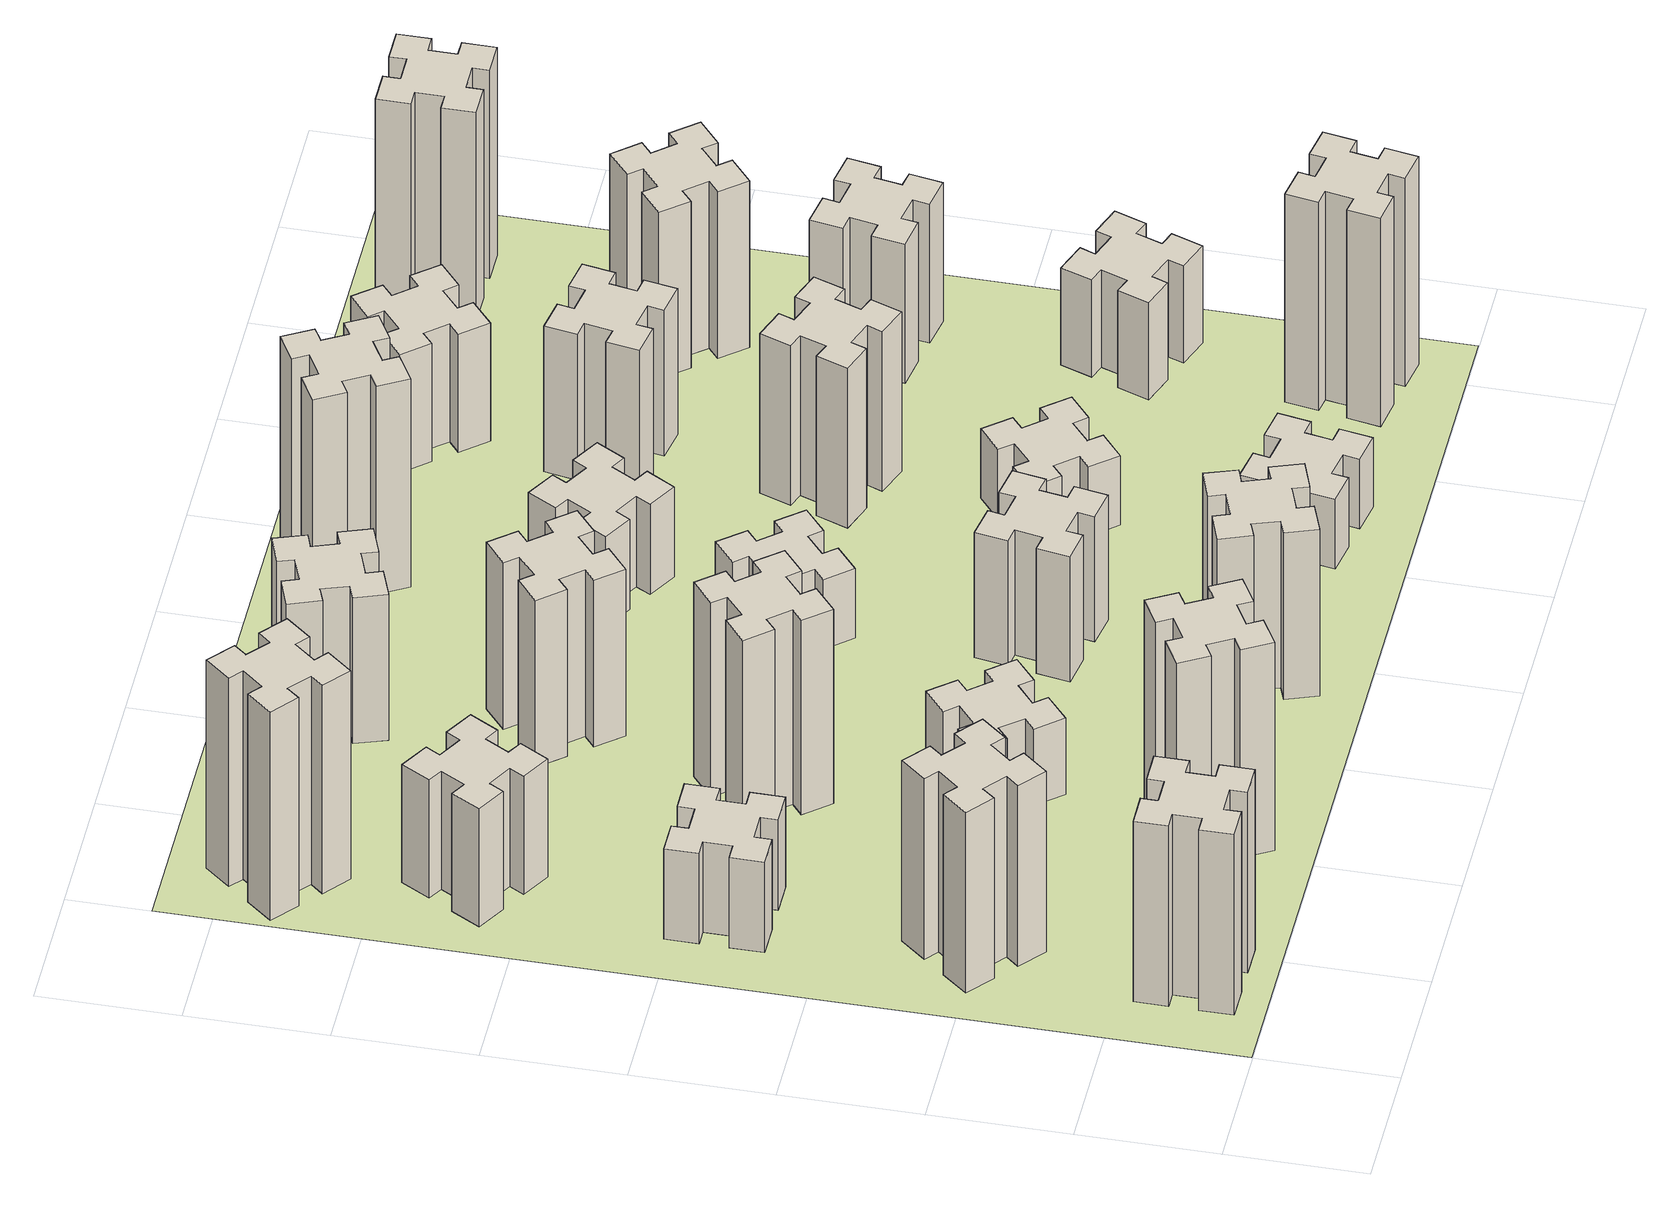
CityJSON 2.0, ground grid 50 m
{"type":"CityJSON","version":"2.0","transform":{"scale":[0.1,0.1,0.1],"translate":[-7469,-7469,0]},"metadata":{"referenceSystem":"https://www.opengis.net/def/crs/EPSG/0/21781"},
"CityObjects":{
"building1":{"type":"Building","attributes":{"class":"1000","function":"1000","usage":"1000","yearOfConstruction":2016,"roofType":"1000","measuredHeight":78,"storeysAboveGround":30,"storeysBelowGround":0},"geometry":[{"type":"Solid","lod":"1","boundaries":[[[[0,1,2,3,4,5,6,7,8,9,10,11,12,13,14,15,16,17,18,19]],[[17,16,20,21]],[[16,15,22,20]],[[15,14,23,22]],[[14,13,24,23]],[[13,12,25,24]],[[12,11,26,25]],[[11,10,27,26]],[[10,9,28,27]],[[9,8,29,28]],[[8,7,30,29]],[[7,6,31,30]],[[6,5,32,31]],[[5,4,33,32]],[[4,3,34,33]],[[3,2,35,34]],[[2,1,36,35]],[[1,0,37,36]],[[0,19,38,37]],[[19,18,39,38]],[[18,17,21,39]],[[24,25,26,27,28,29,30,31,32,33,34,35,36,37,38,39,21,20,22,23]]]]}]},
"building2":{"type":"Building","attributes":{"class":"1000","function":"1000","usage":"1000","yearOfConstruction":2016,"roofType":"1000","measuredHeight":78,"storeysAboveGround":30,"storeysBelowGround":0},"geometry":[{"type":"Solid","lod":"1","boundaries":[[[[40,41,42,43,44,45,46,47,48,49,50,51,52,53,54,55,56,57,58,59]],[[57,56,60,61]],[[56,55,62,60]],[[55,54,63,62]],[[54,53,64,63]],[[53,52,65,64]],[[52,51,66,65]],[[51,50,67,66]],[[50,49,68,67]],[[49,48,69,68]],[[48,47,70,69]],[[47,46,71,70]],[[46,45,72,71]],[[45,44,73,72]],[[44,43,74,73]],[[43,42,75,74]],[[42,41,76,75]],[[41,40,77,76]],[[40,59,78,77]],[[59,58,79,78]],[[58,57,61,79]],[[64,65,66,67,68,69,70,71,72,73,74,75,76,77,78,79,61,60,62,63]]]]}]},
"building3":{"type":"Building","attributes":{"class":"1000","function":"1000","usage":"1000","yearOfConstruction":2016,"roofType":"1000","measuredHeight":39,"storeysAboveGround":30,"storeysBelowGround":0},"geometry":[{"type":"Solid","lod":"1","boundaries":[[[[80,81,82,83,84,85,86,87,88,89,90,91,92,93,94,95,96,97,98,99]],[[97,96,100,101]],[[96,95,102,100]],[[95,94,103,102]],[[94,93,104,103]],[[93,92,105,104]],[[92,91,106,105]],[[91,90,107,106]],[[90,89,108,107]],[[89,88,109,108]],[[88,87,110,109]],[[87,86,111,110]],[[86,85,112,111]],[[85,84,113,112]],[[84,83,114,113]],[[83,82,115,114]],[[82,81,116,115]],[[81,80,117,116]],[[80,99,118,117]],[[99,98,119,118]],[[98,97,101,119]],[[104,105,106,107,108,109,110,111,112,113,114,115,116,117,118,119,101,100,102,103]]]]}]},
"building4":{"type":"Building","attributes":{"class":"1000","function":"1000","usage":"1000","yearOfConstruction":2016,"roofType":"1000","measuredHeight":51,"storeysAboveGround":30,"storeysBelowGround":0},"geometry":[{"type":"Solid","lod":"1","boundaries":[[[[120,121,122,123,124,125,126,127,128,129,130,131,132,133,134,135,136,137,138,139]],[[137,136,140,141]],[[136,135,142,140]],[[135,134,143,142]],[[134,133,144,143]],[[133,132,145,144]],[[132,131,146,145]],[[131,130,147,146]],[[130,129,148,147]],[[129,128,149,148]],[[128,127,150,149]],[[127,126,151,150]],[[126,125,152,151]],[[125,124,153,152]],[[124,123,154,153]],[[123,122,155,154]],[[122,121,156,155]],[[121,120,157,156]],[[120,139,158,157]],[[139,138,159,158]],[[138,137,141,159]],[[144,145,146,147,148,149,150,151,152,153,154,155,156,157,158,159,141,140,142,143]]]]}]},
"building5":{"type":"Building","attributes":{"class":"1000","function":"1000","usage":"1000","yearOfConstruction":2016,"roofType":"1000","measuredHeight":90,"storeysAboveGround":30,"storeysBelowGround":0},"geometry":[{"type":"Solid","lod":"1","boundaries":[[[[160,161,162,163,164,165,166,167,168,169,170,171,172,173,174,175,176,177,178,179]],[[177,176,180,181]],[[176,175,182,180]],[[175,174,183,182]],[[174,173,184,183]],[[173,172,185,184]],[[172,171,186,185]],[[171,170,187,186]],[[170,169,188,187]],[[169,168,189,188]],[[168,167,190,189]],[[167,166,191,190]],[[166,165,192,191]],[[165,164,193,192]],[[164,163,194,193]],[[163,162,195,194]],[[162,161,196,195]],[[161,160,197,196]],[[160,179,198,197]],[[179,178,199,198]],[[178,177,181,199]],[[184,185,186,187,188,189,190,191,192,193,194,195,196,197,198,199,181,180,182,183]]]]}]},
"building6":{"type":"Building","attributes":{"class":"1000","function":"1000","usage":"1000","yearOfConstruction":2016,"roofType":"1000","measuredHeight":90,"storeysAboveGround":30,"storeysBelowGround":0},"geometry":[{"type":"Solid","lod":"1","boundaries":[[[[200,201,202,203,204,205,206,207,208,209,210,211,212,213,214,215,216,217,218,219]],[[217,216,220,221]],[[216,215,222,220]],[[215,214,223,222]],[[214,213,224,223]],[[213,212,225,224]],[[212,211,226,225]],[[211,210,227,226]],[[210,209,228,227]],[[209,208,229,228]],[[208,207,230,229]],[[207,206,231,230]],[[206,205,232,231]],[[205,204,233,232]],[[204,203,234,233]],[[203,202,235,234]],[[202,201,236,235]],[[201,200,237,236]],[[200,219,238,237]],[[219,218,239,238]],[[218,217,221,239]],[[224,225,226,227,228,229,230,231,232,233,234,235,236,237,238,239,221,220,222,223]]]]}]},
"building7":{"type":"Building","attributes":{"class":"1000","function":"1000","usage":"1000","yearOfConstruction":2016,"roofType":"1000","measuredHeight":33,"storeysAboveGround":30,"storeysBelowGround":0},"geometry":[{"type":"Solid","lod":"1","boundaries":[[[[240,241,242,243,244,245,246,247,248,249,250,251,252,253,254,255,256,257,258,259]],[[257,256,260,261]],[[256,255,262,260]],[[255,254,263,262]],[[254,253,264,263]],[[253,252,265,264]],[[252,251,266,265]],[[251,250,267,266]],[[250,249,268,267]],[[249,248,269,268]],[[248,247,270,269]],[[247,246,271,270]],[[246,245,272,271]],[[245,244,273,272]],[[244,243,274,273]],[[243,242,275,274]],[[242,241,276,275]],[[241,240,277,276]],[[240,259,278,277]],[[259,258,279,278]],[[258,257,261,279]],[[264,265,266,267,268,269,270,271,272,273,274,275,276,277,278,279,261,260,262,263]]]]}]},
"building8":{"type":"Building","attributes":{"class":"1000","function":"1000","usage":"1000","yearOfConstruction":2016,"roofType":"1000","measuredHeight":84,"storeysAboveGround":30,"storeysBelowGround":0},"geometry":[{"type":"Solid","lod":"1","boundaries":[[[[280,281,282,283,284,285,286,287,288,289,290,291,292,293,294,295,296,297,298,299]],[[297,296,300,301]],[[296,295,302,300]],[[295,294,303,302]],[[294,293,304,303]],[[293,292,305,304]],[[292,291,306,305]],[[291,290,307,306]],[[290,289,308,307]],[[289,288,309,308]],[[288,287,310,309]],[[287,286,311,310]],[[286,285,312,311]],[[285,284,313,312]],[[284,283,314,313]],[[283,282,315,314]],[[282,281,316,315]],[[281,280,317,316]],[[280,299,318,317]],[[299,298,319,318]],[[298,297,301,319]],[[304,305,306,307,308,309,310,311,312,313,314,315,316,317,318,319,301,300,302,303]]]]}]},
"building9":{"type":"Building","attributes":{"class":"1000","function":"1000","usage":"1000","yearOfConstruction":2016,"roofType":"1000","measuredHeight":72,"storeysAboveGround":30,"storeysBelowGround":0},"geometry":[{"type":"Solid","lod":"1","boundaries":[[[[320,321,322,323,324,325,326,327,328,329,330,331,332,333,334,335,336,337,338,339]],[[337,336,340,341]],[[336,335,342,340]],[[335,334,343,342]],[[334,333,344,343]],[[333,332,345,344]],[[332,331,346,345]],[[331,330,347,346]],[[330,329,348,347]],[[329,328,349,348]],[[328,327,350,349]],[[327,326,351,350]],[[326,325,352,351]],[[325,324,353,352]],[[324,323,354,353]],[[323,322,355,354]],[[322,321,356,355]],[[321,320,357,356]],[[320,339,358,357]],[[339,338,359,358]],[[338,337,341,359]],[[344,345,346,347,348,349,350,351,352,353,354,355,356,357,358,359,341,340,342,343]]]]}]},
"building10":{"type":"Building","attributes":{"class":"1000","function":"1000","usage":"1000","yearOfConstruction":2016,"roofType":"1000","measuredHeight":72,"storeysAboveGround":30,"storeysBelowGround":0},"geometry":[{"type":"Solid","lod":"1","boundaries":[[[[360,361,362,363,364,365,366,367,368,369,370,371,372,373,374,375,376,377,378,379]],[[377,376,380,381]],[[376,375,382,380]],[[375,374,383,382]],[[374,373,384,383]],[[373,372,385,384]],[[372,371,386,385]],[[371,370,387,386]],[[370,369,388,387]],[[369,368,389,388]],[[368,367,390,389]],[[367,366,391,390]],[[366,365,392,391]],[[365,364,393,392]],[[364,363,394,393]],[[363,362,395,394]],[[362,361,396,395]],[[361,360,397,396]],[[360,379,398,397]],[[379,378,399,398]],[[378,377,381,399]],[[384,385,386,387,388,389,390,391,392,393,394,395,396,397,398,399,381,380,382,383]]]]}]},
"building11":{"type":"Building","attributes":{"class":"1000","function":"1000","usage":"1000","yearOfConstruction":2016,"roofType":"1000","measuredHeight":63,"storeysAboveGround":30,"storeysBelowGround":0},"geometry":[{"type":"Solid","lod":"1","boundaries":[[[[400,401,402,403,404,405,406,407,408,409,410,411,412,413,414,415,416,417,418,419]],[[417,416,420,421]],[[416,415,422,420]],[[415,414,423,422]],[[414,413,424,423]],[[413,412,425,424]],[[412,411,426,425]],[[411,410,427,426]],[[410,409,428,427]],[[409,408,429,428]],[[408,407,430,429]],[[407,406,431,430]],[[406,405,432,431]],[[405,404,433,432]],[[404,403,434,433]],[[403,402,435,434]],[[402,401,436,435]],[[401,400,437,436]],[[400,419,438,437]],[[419,418,439,438]],[[418,417,421,439]],[[424,425,426,427,428,429,430,431,432,433,434,435,436,437,438,439,421,420,422,423]]]]}]},
"building12":{"type":"Building","attributes":{"class":"1000","function":"1000","usage":"1000","yearOfConstruction":2016,"roofType":"1000","measuredHeight":54,"storeysAboveGround":30,"storeysBelowGround":0},"geometry":[{"type":"Solid","lod":"1","boundaries":[[[[440,441,442,443,444,445,446,447,448,449,450,451,452,453,454,455,456,457,458,459]],[[457,456,460,461]],[[456,455,462,460]],[[455,454,463,462]],[[454,453,464,463]],[[453,452,465,464]],[[452,451,466,465]],[[451,450,467,466]],[[450,449,468,467]],[[449,448,469,468]],[[448,447,470,469]],[[447,446,471,470]],[[446,445,472,471]],[[445,444,473,472]],[[444,443,474,473]],[[443,442,475,474]],[[442,441,476,475]],[[441,440,477,476]],[[440,459,478,477]],[[459,458,479,478]],[[458,457,461,479]],[[464,465,466,467,468,469,470,471,472,473,474,475,476,477,478,479,461,460,462,463]]]]}]},
"building13":{"type":"Building","attributes":{"class":"1000","function":"1000","usage":"1000","yearOfConstruction":2016,"roofType":"1000","measuredHeight":30,"storeysAboveGround":30,"storeysBelowGround":0},"geometry":[{"type":"Solid","lod":"1","boundaries":[[[[480,481,482,483,484,485,486,487,488,489,490,491,492,493,494,495,496,497,498,499]],[[497,496,500,501]],[[496,495,502,500]],[[495,494,503,502]],[[494,493,504,503]],[[493,492,505,504]],[[492,491,506,505]],[[491,490,507,506]],[[490,489,508,507]],[[489,488,509,508]],[[488,487,510,509]],[[487,486,511,510]],[[486,485,512,511]],[[485,484,513,512]],[[484,483,514,513]],[[483,482,515,514]],[[482,481,516,515]],[[481,480,517,516]],[[480,499,518,517]],[[499,498,519,518]],[[498,497,501,519]],[[504,505,506,507,508,509,510,511,512,513,514,515,516,517,518,519,501,500,502,503]]]]}]},
"building14":{"type":"Building","attributes":{"class":"1000","function":"1000","usage":"1000","yearOfConstruction":2016,"roofType":"1000","measuredHeight":39,"storeysAboveGround":30,"storeysBelowGround":0},"geometry":[{"type":"Solid","lod":"1","boundaries":[[[[520,521,522,523,524,525,526,527,528,529,530,531,532,533,534,535,536,537,538,539]],[[537,536,540,541]],[[536,535,542,540]],[[535,534,543,542]],[[534,533,544,543]],[[533,532,545,544]],[[532,531,546,545]],[[531,530,547,546]],[[530,529,548,547]],[[529,528,549,548]],[[528,527,550,549]],[[527,526,551,550]],[[526,525,552,551]],[[525,524,553,552]],[[524,523,554,553]],[[523,522,555,554]],[[522,521,556,555]],[[521,520,557,556]],[[520,539,558,557]],[[539,538,559,558]],[[538,537,541,559]],[[544,545,546,547,548,549,550,551,552,553,554,555,556,557,558,559,541,540,542,543]]]]}]},
"building15":{"type":"Building","attributes":{"class":"1000","function":"1000","usage":"1000","yearOfConstruction":2016,"roofType":"1000","measuredHeight":30,"storeysAboveGround":30,"storeysBelowGround":0},"geometry":[{"type":"Solid","lod":"1","boundaries":[[[[560,561,562,563,564,565,566,567,568,569,570,571,572,573,574,575,576,577,578,579]],[[577,576,580,581]],[[576,575,582,580]],[[575,574,583,582]],[[574,573,584,583]],[[573,572,585,584]],[[572,571,586,585]],[[571,570,587,586]],[[570,569,588,587]],[[569,568,589,588]],[[568,567,590,589]],[[567,566,591,590]],[[566,565,592,591]],[[565,564,593,592]],[[564,563,594,593]],[[563,562,595,594]],[[562,561,596,595]],[[561,560,597,596]],[[560,579,598,597]],[[579,578,599,598]],[[578,577,581,599]],[[584,585,586,587,588,589,590,591,592,593,594,595,596,597,598,599,581,580,582,583]]]]}]},
"building16":{"type":"Building","attributes":{"class":"1000","function":"1000","usage":"1000","yearOfConstruction":2016,"roofType":"1000","measuredHeight":90,"storeysAboveGround":30,"storeysBelowGround":0},"geometry":[{"type":"Solid","lod":"1","boundaries":[[[[600,601,602,603,604,605,606,607,608,609,610,611,612,613,614,615,616,617,618,619]],[[617,616,620,621]],[[616,615,622,620]],[[615,614,623,622]],[[614,613,624,623]],[[613,612,625,624]],[[612,611,626,625]],[[611,610,627,626]],[[610,609,628,627]],[[609,608,629,628]],[[608,607,630,629]],[[607,606,631,630]],[[606,605,632,631]],[[605,604,633,632]],[[604,603,634,633]],[[603,602,635,634]],[[602,601,636,635]],[[601,600,637,636]],[[600,619,638,637]],[[619,618,639,638]],[[618,617,621,639]],[[624,625,626,627,628,629,630,631,632,633,634,635,636,637,638,639,621,620,622,623]]]]}]},
"building17":{"type":"Building","attributes":{"class":"1000","function":"1000","usage":"1000","yearOfConstruction":2016,"roofType":"1000","measuredHeight":30,"storeysAboveGround":30,"storeysBelowGround":0},"geometry":[{"type":"Solid","lod":"1","boundaries":[[[[640,641,642,643,644,645,646,647,648,649,650,651,652,653,654,655,656,657,658,659]],[[657,656,660,661]],[[656,655,662,660]],[[655,654,663,662]],[[654,653,664,663]],[[653,652,665,664]],[[652,651,666,665]],[[651,650,667,666]],[[650,649,668,667]],[[649,648,669,668]],[[648,647,670,669]],[[647,646,671,670]],[[646,645,672,671]],[[645,644,673,672]],[[644,643,674,673]],[[643,642,675,674]],[[642,641,676,675]],[[641,640,677,676]],[[640,659,678,677]],[[659,658,679,678]],[[658,657,661,679]],[[664,665,666,667,668,669,670,671,672,673,674,675,676,677,678,679,661,660,662,663]]]]}]},
"building18":{"type":"Building","attributes":{"class":"1000","function":"1000","usage":"1000","yearOfConstruction":2016,"roofType":"1000","measuredHeight":69,"storeysAboveGround":30,"storeysBelowGround":0},"geometry":[{"type":"Solid","lod":"1","boundaries":[[[[680,681,682,683,684,685,686,687,688,689,690,691,692,693,694,695,696,697,698,699]],[[697,696,700,701]],[[696,695,702,700]],[[695,694,703,702]],[[694,693,704,703]],[[693,692,705,704]],[[692,691,706,705]],[[691,690,707,706]],[[690,689,708,707]],[[689,688,709,708]],[[688,687,710,709]],[[687,686,711,710]],[[686,685,712,711]],[[685,684,713,712]],[[684,683,714,713]],[[683,682,715,714]],[[682,681,716,715]],[[681,680,717,716]],[[680,699,718,717]],[[699,698,719,718]],[[698,697,701,719]],[[704,705,706,707,708,709,710,711,712,713,714,715,716,717,718,719,701,700,702,703]]]]}]},
"building19":{"type":"Building","attributes":{"class":"1000","function":"1000","usage":"1000","yearOfConstruction":2016,"roofType":"1000","measuredHeight":63,"storeysAboveGround":30,"storeysBelowGround":0},"geometry":[{"type":"Solid","lod":"1","boundaries":[[[[720,721,722,723,724,725,726,727,728,729,730,731,732,733,734,735,736,737,738,739]],[[737,736,740,741]],[[736,735,742,740]],[[735,734,743,742]],[[734,733,744,743]],[[733,732,745,744]],[[732,731,746,745]],[[731,730,747,746]],[[730,729,748,747]],[[729,728,749,748]],[[728,727,750,749]],[[727,726,751,750]],[[726,725,752,751]],[[725,724,753,752]],[[724,723,754,753]],[[723,722,755,754]],[[722,721,756,755]],[[721,720,757,756]],[[720,739,758,757]],[[739,738,759,758]],[[738,737,741,759]],[[744,745,746,747,748,749,750,751,752,753,754,755,756,757,758,759,741,740,742,743]]]]}]},
"building20":{"type":"Building","attributes":{"class":"1000","function":"1000","usage":"1000","yearOfConstruction":2016,"roofType":"1000","measuredHeight":90,"storeysAboveGround":30,"storeysBelowGround":0},"geometry":[{"type":"Solid","lod":"1","boundaries":[[[[760,761,762,763,764,765,766,767,768,769,770,771,772,773,774,775,776,777,778,779]],[[777,776,780,781]],[[776,775,782,780]],[[775,774,783,782]],[[774,773,784,783]],[[773,772,785,784]],[[772,771,786,785]],[[771,770,787,786]],[[770,769,788,787]],[[769,768,789,788]],[[768,767,790,789]],[[767,766,791,790]],[[766,765,792,791]],[[765,764,793,792]],[[764,763,794,793]],[[763,762,795,794]],[[762,761,796,795]],[[761,760,797,796]],[[760,779,798,797]],[[779,778,799,798]],[[778,777,781,799]],[[784,785,786,787,788,789,790,791,792,793,794,795,796,797,798,799,781,780,782,783]]]]}]},
"building21":{"type":"Building","attributes":{"class":"1000","function":"1000","usage":"1000","yearOfConstruction":2016,"roofType":"1000","measuredHeight":51,"storeysAboveGround":30,"storeysBelowGround":0},"geometry":[{"type":"Solid","lod":"1","boundaries":[[[[800,801,802,803,804,805,806,807,808,809,810,811,812,813,814,815,816,817,818,819]],[[817,816,820,821]],[[816,815,822,820]],[[815,814,823,822]],[[814,813,824,823]],[[813,812,825,824]],[[812,811,826,825]],[[811,810,827,826]],[[810,809,828,827]],[[809,808,829,828]],[[808,807,830,829]],[[807,806,831,830]],[[806,805,832,831]],[[805,804,833,832]],[[804,803,834,833]],[[803,802,835,834]],[[802,801,836,835]],[[801,800,837,836]],[[800,819,838,837]],[[819,818,839,838]],[[818,817,821,839]],[[824,825,826,827,828,829,830,831,832,833,834,835,836,837,838,839,821,820,822,823]]]]}]},
"building22":{"type":"Building","attributes":{"class":"1000","function":"1000","usage":"1000","yearOfConstruction":2016,"roofType":"1000","measuredHeight":42,"storeysAboveGround":30,"storeysBelowGround":0},"geometry":[{"type":"Solid","lod":"1","boundaries":[[[[840,841,842,843,844,845,846,847,848,849,850,851,852,853,854,855,856,857,858,859]],[[857,856,860,861]],[[856,855,862,860]],[[855,854,863,862]],[[854,853,864,863]],[[853,852,865,864]],[[852,851,866,865]],[[851,850,867,866]],[[850,849,868,867]],[[849,848,869,868]],[[848,847,870,869]],[[847,846,871,870]],[[846,845,872,871]],[[845,844,873,872]],[[844,843,874,873]],[[843,842,875,874]],[[842,841,876,875]],[[841,840,877,876]],[[840,859,878,877]],[[859,858,879,878]],[[858,857,861,879]],[[864,865,866,867,868,869,870,871,872,873,874,875,876,877,878,879,861,860,862,863]]]]}]},
"building23":{"type":"Building","attributes":{"class":"1000","function":"1000","usage":"1000","yearOfConstruction":2016,"roofType":"1000","measuredHeight":60,"storeysAboveGround":30,"storeysBelowGround":0},"geometry":[{"type":"Solid","lod":"1","boundaries":[[[[880,881,882,883,884,885,886,887,888,889,890,891,892,893,894,895,896,897,898,899]],[[897,896,900,901]],[[896,895,902,900]],[[895,894,903,902]],[[894,893,904,903]],[[893,892,905,904]],[[892,891,906,905]],[[891,890,907,906]],[[890,889,908,907]],[[889,888,909,908]],[[888,887,910,909]],[[887,886,911,910]],[[886,885,912,911]],[[885,884,913,912]],[[884,883,914,913]],[[883,882,915,914]],[[882,881,916,915]],[[881,880,917,916]],[[880,899,918,917]],[[899,898,919,918]],[[898,897,901,919]],[[904,905,906,907,908,909,910,911,912,913,914,915,916,917,918,919,901,900,902,903]]]]}]},
"building24":{"type":"Building","attributes":{"class":"1000","function":"1000","usage":"1000","yearOfConstruction":2016,"roofType":"1000","measuredHeight":72,"storeysAboveGround":30,"storeysBelowGround":0},"geometry":[{"type":"Solid","lod":"1","boundaries":[[[[920,921,922,923,924,925,926,927,928,929,930,931,932,933,934,935,936,937,938,939]],[[937,936,940,941]],[[936,935,942,940]],[[935,934,943,942]],[[934,933,944,943]],[[933,932,945,944]],[[932,931,946,945]],[[931,930,947,946]],[[930,929,948,947]],[[929,928,949,948]],[[928,927,950,949]],[[927,926,951,950]],[[926,925,952,951]],[[925,924,953,952]],[[924,923,954,953]],[[923,922,955,954]],[[922,921,956,955]],[[921,920,957,956]],[[920,939,958,957]],[[939,938,959,958]],[[938,937,941,959]],[[944,945,946,947,948,949,950,951,952,953,954,955,956,957,958,959,941,940,942,943]]]]}]},
"building25":{"type":"Building","attributes":{"class":"1000","function":"1000","usage":"1000","yearOfConstruction":2016,"roofType":"1000","measuredHeight":90,"storeysAboveGround":30,"storeysBelowGround":0},"geometry":[{"type":"Solid","lod":"1","boundaries":[[[[960,961,962,963,964,965,966,967,968,969,970,971,972,973,974,975,976,977,978,979]],[[977,976,980,981]],[[976,975,982,980]],[[975,974,983,982]],[[974,973,984,983]],[[973,972,985,984]],[[972,971,986,985]],[[971,970,987,986]],[[970,969,988,987]],[[969,968,989,988]],[[968,967,990,989]],[[967,966,991,990]],[[966,965,992,991]],[[965,964,993,992]],[[964,963,994,993]],[[963,962,995,994]],[[962,961,996,995]],[[961,960,997,996]],[[960,979,998,997]],[[979,978,999,998]],[[978,977,981,999]],[[984,985,986,987,988,989,990,991,992,993,994,995,996,997,998,999,981,980,982,983]]]]}]},
"landuse1":{"type":"LandUse","attributes":{"name":"plot1","function":"1010"},"geometry":[{"type":"MultiSurface","lod":"1","boundaries":[[[1000,1001,1002,1003]]]}]}
},
"vertices":[
[265,325,0],[265,225,0],[205,225,0],[205,105,0],[325,105,0],[325,165,0],[425,165,0],[425,105,0],[545,105,0],[545,225,0],[485,225,0],[485,325,0],[545,325,0],[545,445,0],[425,445,0],[425,385,0],[325,385,0],[325,445,0],[205,445,0],[205,325,0],[325,385,780],[325,445,780],[425,385,780],[425,445,780],[545,445,780],[545,325,780],[485,325,780],[485,225,780],[545,225,780],[545,105,780],[425,105,780],[425,165,780],[325,165,780],[325,105,780],[205,105,780],[205,225,780],[265,225,780],[265,325,780],[205,325,780],[205,445,780],
[484,1067,0],[408,1132,0],[446,1178,0],[354,1255,0],[277,1163,0],[323,1124,0],[259,1048,0],[213,1086,0],[136,994,0],[228,917,0],[266,963,0],[343,899,0],[304,853,0],[396,776,0],[473,868,0],[427,906,0],[492,983,0],[538,944,0],[615,1036,0],[523,1113,0],[492,983,780],[538,944,780],[427,906,780],[473,868,780],[396,776,780],[304,853,780],[343,899,780],[266,963,780],[228,917,780],[136,994,780],[213,1086,780],[259,1048,780],[323,1124,780],[277,1163,780],[354,1255,780],[446,1178,780],[408,1132,780],[484,1067,780],[523,1113,780],[615,1036,780],
[265,1905,0],[265,1805,0],[205,1805,0],[205,1685,0],[325,1685,0],[325,1745,0],[425,1745,0],[425,1685,0],[545,1685,0],[545,1805,0],[485,1805,0],[485,1905,0],[545,1905,0],[545,2025,0],[425,2025,0],[425,1965,0],[325,1965,0],[325,2025,0],[205,2025,0],[205,1905,0],[325,1965,390],[325,2025,390],[425,1965,390],[425,2025,390],[545,2025,390],[545,1905,390],[485,1905,390],[485,1805,390],[545,1805,390],[545,1685,390],[425,1685,390],[425,1745,390],[325,1745,390],[325,1685,390],[205,1685,390],[205,1805,390],[265,1805,390],[265,1905,390],[205,1905,390],[205,2025,390],
[446,2597,0],[496,2684,0],[548,2654,0],[608,2758,0],[504,2818,0],[474,2766,0],[387,2816,0],[417,2868,0],[313,2928,0],[253,2824,0],[305,2794,0],[255,2707,0],[203,2737,0],[143,2633,0],[247,2573,0],[277,2625,0],[364,2575,0],[334,2523,0],[438,2463,0],[498,2567,0],[364,2575,510],[334,2523,510],[277,2625,510],[247,2573,510],[143,2633,510],[203,2737,510],[255,2707,510],[305,2794,510],[253,2824,510],[313,2928,510],[417,2868,510],[387,2816,510],[474,2766,510],[504,2818,510],[608,2758,510],[548,2654,510],[496,2684,510],[446,2597,510],[498,2567,510],[438,2463,510],
[1127,255,0],[1214,305,0],[1244,253,0],[1348,313,0],[1288,417,0],[1236,387,0],[1186,474,0],[1238,504,0],[1178,608,0],[1074,548,0],[1104,496,0],[1017,446,0],[987,498,0],[883,438,0],[943,334,0],[995,364,0],[1045,277,0],[993,247,0],[1053,143,0],[1157,203,0],[1045,277,900],[993,247,900],[995,364,900],[943,334,900],[883,438,900],[987,498,900],[1017,446,900],[1104,496,900],[1074,548,900],[1178,608,900],[1238,504,900],[1186,474,900],[1236,387,900],[1288,417,900],[1348,313,900],[1244,253,900],[1214,305,900],[1127,255,900],[1157,203,900],[1053,143,900],
[384,3387,0],[308,3452,0],[346,3498,0],[254,3575,0],[177,3483,0],[223,3444,0],[159,3368,0],[113,3406,0],[36,3314,0],[128,3237,0],[166,3283,0],[243,3219,0],[204,3173,0],[296,3096,0],[373,3188,0],[327,3226,0],[392,3303,0],[438,3264,0],[515,3356,0],[423,3433,0],[392,3303,900],[438,3264,900],[327,3226,900],[373,3188,900],[296,3096,900],[204,3173,900],[243,3219,900],[166,3283,900],[128,3237,900],[36,3314,900],[113,3406,900],[159,3368,900],[223,3444,900],[177,3483,900],[254,3575,900],[346,3498,900],[308,3452,900],[384,3387,900],[423,3433,900],[515,3356,900],
[1183,1232,0],[1106,1167,0],[1068,1213,0],[976,1136,0],[1053,1044,0],[1099,1083,0],[1163,1006,0],[1117,968,0],[1194,876,0],[1286,953,0],[1248,999,0],[1324,1063,0],[1363,1017,0],[1455,1094,0],[1378,1186,0],[1332,1148,0],[1267,1224,0],[1313,1263,0],[1236,1355,0],[1144,1278,0],[1267,1224,330],[1313,1263,330],[1332,1148,330],[1378,1186,330],[1455,1094,330],[1363,1017,330],[1324,1063,330],[1248,999,330],[1286,953,330],[1194,876,330],[1117,968,330],[1163,1006,330],[1099,1083,330],[1053,1044,330],[976,1136,330],[1068,1213,330],[1106,1167,330],[1183,1232,330],[1144,1278,330],[1236,1355,330],
[983,1972,0],[906,1907,0],[868,1953,0],[776,1876,0],[853,1784,0],[899,1823,0],[963,1746,0],[917,1708,0],[994,1616,0],[1086,1693,0],[1048,1739,0],[1124,1803,0],[1163,1757,0],[1255,1834,0],[1178,1926,0],[1132,1888,0],[1067,1964,0],[1113,2003,0],[1036,2095,0],[944,2018,0],[1067,1964,840],[1113,2003,840],[1132,1888,840],[1178,1926,840],[1255,1834,840],[1163,1757,840],[1124,1803,840],[1048,1739,840],[1086,1693,840],[994,1616,840],[917,1708,840],[963,1746,840],[899,1823,840],[853,1784,840],[776,1876,840],[868,1953,840],[906,1907,840],[983,1972,840],[944,2018,840],[1036,2095,840],
[1099,2563,0],[1163,2486,0],[1117,2448,0],[1194,2356,0],[1286,2433,0],[1248,2479,0],[1324,2543,0],[1363,2497,0],[1455,2574,0],[1378,2666,0],[1332,2628,0],[1267,2704,0],[1313,2743,0],[1236,2835,0],[1144,2758,0],[1183,2712,0],[1106,2647,0],[1068,2693,0],[976,2616,0],[1053,2524,0],[1106,2647,720],[1068,2693,720],[1183,2712,720],[1144,2758,720],[1236,2835,720],[1313,2743,720],[1267,2704,720],[1332,2628,720],[1378,2666,720],[1455,2574,720],[1363,2497,720],[1324,2543,720],[1248,2479,720],[1286,2433,720],[1194,2356,720],[1117,2448,720],[1163,2486,720],[1099,2563,720],[1053,2524,720],[976,2616,720],
[1965,496,0],[1871,462,0],[1850,518,0],[1737,477,0],[1779,364,0],[1835,385,0],[1869,291,0],[1813,270,0],[1854,157,0],[1967,199,0],[1946,255,0],[2040,289,0],[2060,233,0],[2173,274,0],[2132,387,0],[2076,366,0],[2042,460,0],[2098,480,0],[2057,593,0],[1944,552,0],[2042,460,720],[2098,480,720],[2076,366,720],[2132,387,720],[2173,274,720],[2060,233,720],[2040,289,720],[1946,255,720],[1967,199,720],[1854,157,720],[1813,270,720],[1869,291,720],[1835,385,720],[1779,364,720],[1737,477,720],[1850,518,720],[1871,462,720],[1965,496,720],[1944,552,720],[2057,593,720],
[1125,3456,0],[1031,3422,0],[1010,3478,0],[897,3437,0],[939,3324,0],[995,3345,0],[1029,3251,0],[973,3230,0],[1014,3117,0],[1127,3159,0],[1106,3215,0],[1200,3249,0],[1220,3193,0],[1333,3234,0],[1292,3347,0],[1236,3326,0],[1202,3420,0],[1258,3440,0],[1217,3553,0],[1104,3512,0],[1202,3420,630],[1258,3440,630],[1236,3326,630],[1292,3347,630],[1333,3234,630],[1220,3193,630],[1200,3249,630],[1106,3215,630],[1127,3159,630],[1014,3117,630],[973,3230,630],[1029,3251,630],[995,3345,630],[939,3324,630],[897,3437,630],[1010,3478,630],[1031,3422,630],[1125,3456,630],[1104,3512,630],[1217,3553,630],
[2055,1047,0],[2072,1145,0],[2131,1135,0],[2152,1253,0],[2034,1274,0],[2024,1215,0],[1925,1232,0],[1936,1291,0],[1817,1312,0],[1797,1194,0],[1856,1184,0],[1838,1085,0],[1779,1096,0],[1758,977,0],[1877,957,0],[1887,1016,0],[1985,998,0],[1975,939,0],[2093,918,0],[2114,1037,0],[1985,998,540],[1975,939,540],[1887,1016,540],[1877,957,540],[1758,977,540],[1779,1096,540],[1838,1085,540],[1856,1184,540],[1797,1194,540],[1817,1312,540],[1936,1291,540],[1925,1232,540],[2024,1215,540],[2034,1274,540],[2152,1253,540],[2131,1135,540],[2072,1145,540],[2055,1047,540],[2114,1037,540],[2093,918,540],
[1972,1988,0],[1907,2064,0],[1953,2103,0],[1876,2195,0],[1784,2118,0],[1823,2072,0],[1746,2007,0],[1708,2053,0],[1616,1976,0],[1693,1884,0],[1739,1923,0],[1803,1846,0],[1757,1808,0],[1834,1716,0],[1926,1793,0],[1888,1839,0],[1964,1903,0],[2003,1857,0],[2095,1934,0],[2018,2026,0],[1964,1903,300],[2003,1857,300],[1888,1839,300],[1926,1793,300],[1834,1716,300],[1757,1808,300],[1803,1846,300],[1739,1923,300],[1693,1884,300],[1616,1976,300],[1708,2053,300],[1746,2007,300],[1823,2072,300],[1784,2118,300],[1876,2195,300],[1953,2103,300],[1907,2064,300],[1972,1988,300],[2018,2026,300],[2095,1934,300],
[2026,2497,0],[2076,2584,0],[2128,2554,0],[2188,2658,0],[2084,2718,0],[2054,2666,0],[1967,2716,0],[1997,2768,0],[1893,2828,0],[1833,2724,0],[1885,2694,0],[1835,2607,0],[1783,2637,0],[1723,2533,0],[1827,2473,0],[1857,2525,0],[1944,2475,0],[1914,2423,0],[2018,2363,0],[2078,2467,0],[1944,2475,390],[1914,2423,390],[1857,2525,390],[1827,2473,390],[1723,2533,390],[1783,2637,390],[1835,2607,390],[1885,2694,390],[1833,2724,390],[1893,2828,390],[1997,2768,390],[1967,2716,390],[2054,2666,390],[2084,2718,390],[2188,2658,390],[2128,2554,390],[2076,2584,390],[2026,2497,390],[2078,2467,390],[2018,2363,390],
[2596,444,0],[2578,345,0],[2519,356,0],[2498,237,0],[2617,217,0],[2627,276,0],[2725,258,0],[2715,199,0],[2833,178,0],[2854,297,0],[2795,307,0],[2812,405,0],[2871,395,0],[2892,513,0],[2774,534,0],[2764,475,0],[2665,492,0],[2676,551,0],[2557,572,0],[2537,454,0],[2665,492,300],[2676,551,300],[2764,475,300],[2774,534,300],[2892,513,300],[2871,395,300],[2812,405,300],[2795,307,300],[2854,297,300],[2833,178,300],[2715,199,300],[2725,258,300],[2627,276,300],[2617,217,300],[2498,237,300],[2519,356,300],[2578,345,300],[2596,444,300],[2537,454,300],[2557,572,300],
[1844,3556,0],[1757,3506,0],[1727,3558,0],[1623,3498,0],[1683,3394,0],[1735,3424,0],[1785,3337,0],[1733,3307,0],[1793,3203,0],[1897,3263,0],[1867,3315,0],[1954,3365,0],[1984,3313,0],[2088,3373,0],[2028,3477,0],[1976,3447,0],[1926,3534,0],[1978,3564,0],[1918,3668,0],[1814,3608,0],[1926,3534,900],[1978,3564,900],[1976,3447,900],[2028,3477,900],[2088,3373,900],[1984,3313,900],[1954,3365,900],[1867,3315,900],[1897,3263,900],[1793,3203,900],[1733,3307,900],[1785,3337,900],[1735,3424,900],[1683,3394,900],[1623,3498,900],[1727,3558,900],[1757,3506,900],[1844,3556,900],[1814,3608,900],[1918,3668,900],
[2628,1099,0],[2704,1163,0],[2743,1117,0],[2835,1194,0],[2758,1286,0],[2712,1248,0],[2647,1324,0],[2693,1363,0],[2616,1455,0],[2524,1378,0],[2563,1332,0],[2486,1267,0],[2448,1313,0],[2356,1236,0],[2433,1144,0],[2479,1183,0],[2543,1106,0],[2497,1068,0],[2574,976,0],[2666,1053,0],[2543,1106,300],[2497,1068,300],[2479,1183,300],[2433,1144,300],[2356,1236,300],[2448,1313,300],[2486,1267,300],[2563,1332,300],[2524,1378,300],[2616,1455,300],[2693,1363,300],[2647,1324,300],[2712,1248,300],[2758,1286,300],[2835,1194,300],[2743,1117,300],[2704,1163,300],[2628,1099,300],[2666,1053,300],[2574,976,300],
[2682,1871,0],[2716,1965,0],[2772,1944,0],[2813,2057,0],[2700,2098,0],[2680,2042,0],[2586,2076,0],[2607,2132,0],[2494,2173,0],[2453,2060,0],[2509,2040,0],[2475,1946,0],[2419,1967,0],[2377,1854,0],[2490,1813,0],[2511,1869,0],[2605,1835,0],[2584,1779,0],[2697,1737,0],[2738,1850,0],[2605,1835,690],[2584,1779,690],[2511,1869,690],[2490,1813,690],[2377,1854,690],[2419,1967,690],[2475,1946,690],[2509,2040,690],[2453,2060,690],[2494,2173,690],[2607,2132,690],[2586,2076,690],[2680,2042,690],[2700,2098,690],[2813,2057,690],[2772,1944,690],[2716,1965,690],[2682,1871,690],[2738,1850,690],[2697,1737,690],
[2664,2795,0],[2565,2812,0],[2576,2871,0],[2457,2892,0],[2437,2774,0],[2496,2764,0],[2478,2665,0],[2419,2676,0],[2398,2557,0],[2517,2537,0],[2527,2596,0],[2625,2578,0],[2615,2519,0],[2733,2498,0],[2754,2617,0],[2695,2627,0],[2712,2725,0],[2771,2715,0],[2792,2833,0],[2674,2854,0],[2712,2725,630],[2771,2715,630],[2695,2627,630],[2754,2617,630],[2733,2498,630],[2615,2519,630],[2625,2578,630],[2527,2596,630],[2517,2537,630],[2398,2557,630],[2419,2676,630],[2478,2665,630],[2496,2764,630],[2437,2774,630],[2457,2892,630],[2576,2871,630],[2565,2812,630],[2664,2795,630],[2674,2854,630],[2792,2833,630],
[3504,475,0],[3405,492,0],[3416,551,0],[3297,572,0],[3277,454,0],[3336,444,0],[3318,345,0],[3259,356,0],[3238,237,0],[3357,217,0],[3367,276,0],[3465,258,0],[3455,199,0],[3573,178,0],[3594,297,0],[3535,307,0],[3552,405,0],[3611,395,0],[3632,513,0],[3514,534,0],[3552,405,900],[3611,395,900],[3535,307,900],[3594,297,900],[3573,178,900],[3455,199,900],[3465,258,900],[3367,276,900],[3357,217,900],[3238,237,900],[3259,356,900],[3318,345,900],[3336,444,900],[3277,454,900],[3297,572,900],[3416,551,900],[3405,492,900],[3504,475,900],[3514,534,900],[3632,513,900],
[2712,3368,0],[2647,3444,0],[2693,3483,0],[2616,3575,0],[2524,3498,0],[2563,3452,0],[2486,3387,0],[2448,3433,0],[2356,3356,0],[2433,3264,0],[2479,3303,0],[2543,3226,0],[2497,3188,0],[2574,3096,0],[2666,3173,0],[2628,3219,0],[2704,3283,0],[2743,3237,0],[2835,3314,0],[2758,3406,0],[2704,3283,510],[2743,3237,510],[2628,3219,510],[2666,3173,510],[2574,3096,510],[2497,3188,510],[2543,3226,510],[2479,3303,510],[2433,3264,510],[2356,3356,510],[2448,3433,510],[2486,3387,510],[2563,3452,510],[2524,3498,510],[2616,3575,510],[2693,3483,510],[2647,3444,510],[2712,3368,510],[2758,3406,510],[2835,3314,510],
[3351,1029,0],[3445,995,0],[3424,939,0],[3537,897,0],[3578,1010,0],[3522,1031,0],[3556,1125,0],[3612,1104,0],[3653,1217,0],[3540,1258,0],[3520,1202,0],[3426,1236,0],[3447,1292,0],[3334,1333,0],[3293,1220,0],[3349,1200,0],[3315,1106,0],[3259,1127,0],[3217,1014,0],[3330,973,0],[3315,1106,420],[3259,1127,420],[3349,1200,420],[3293,1220,420],[3334,1333,420],[3447,1292,420],[3426,1236,420],[3520,1202,420],[3540,1258,420],[3653,1217,420],[3612,1104,420],[3556,1125,420],[3522,1031,420],[3578,1010,420],[3537,897,420],[3424,939,420],[3445,995,420],[3351,1029,420],[3330,973,420],[3217,1014,420],
[3267,1856,0],[3365,1838,0],[3355,1779,0],[3473,1758,0],[3494,1877,0],[3435,1887,0],[3452,1985,0],[3511,1975,0],[3532,2093,0],[3414,2114,0],[3404,2055,0],[3305,2072,0],[3316,2131,0],[3197,2152,0],[3177,2034,0],[3236,2024,0],[3218,1925,0],[3159,1936,0],[3138,1817,0],[3257,1797,0],[3218,1925,600],[3159,1936,600],[3236,2024,600],[3177,2034,600],[3197,2152,600],[3316,2131,600],[3305,2072,600],[3404,2055,600],[3414,2114,600],[3532,2093,600],[3511,1975,600],[3452,1985,600],[3435,1887,600],[3494,1877,600],[3473,1758,600],[3355,1779,600],[3365,1838,600],[3267,1856,600],[3257,1797,600],[3138,1817,600],
[3119,2563,0],[3183,2486,0],[3137,2448,0],[3214,2356,0],[3306,2433,0],[3268,2479,0],[3344,2543,0],[3383,2497,0],[3475,2574,0],[3398,2666,0],[3352,2628,0],[3287,2704,0],[3333,2743,0],[3256,2835,0],[3164,2758,0],[3203,2712,0],[3126,2647,0],[3088,2693,0],[2996,2616,0],[3073,2524,0],[3126,2647,720],[3088,2693,720],[3203,2712,720],[3164,2758,720],[3256,2835,720],[3333,2743,720],[3287,2704,720],[3352,2628,720],[3398,2666,720],[3475,2574,720],[3383,2497,720],[3344,2543,720],[3268,2479,720],[3306,2433,720],[3214,2356,720],[3137,2448,720],[3183,2486,720],[3119,2563,720],[3073,2524,720],[2996,2616,720],
[3285,3325,0],[3385,3325,0],[3385,3265,0],[3505,3265,0],[3505,3385,0],[3445,3385,0],[3445,3485,0],[3505,3485,0],[3505,3605,0],[3385,3605,0],[3385,3545,0],[3285,3545,0],[3285,3605,0],[3165,3605,0],[3165,3485,0],[3225,3485,0],[3225,3385,0],[3165,3385,0],[3165,3265,0],[3285,3265,0],[3225,3385,900],[3165,3385,900],[3225,3485,900],[3165,3485,900],[3165,3605,900],[3285,3605,900],[3285,3545,900],[3385,3545,900],[3385,3605,900],[3505,3605,900],[3505,3485,900],[3445,3485,900],[3445,3385,900],[3505,3385,900],[3505,3265,900],[3385,3265,900],[3385,3325,900],[3285,3325,900],[3285,3265,900],[3165,3265,900],
[5,3705,0],[3705,3705,0],[3705,5,0],[5,5,0]
]}
